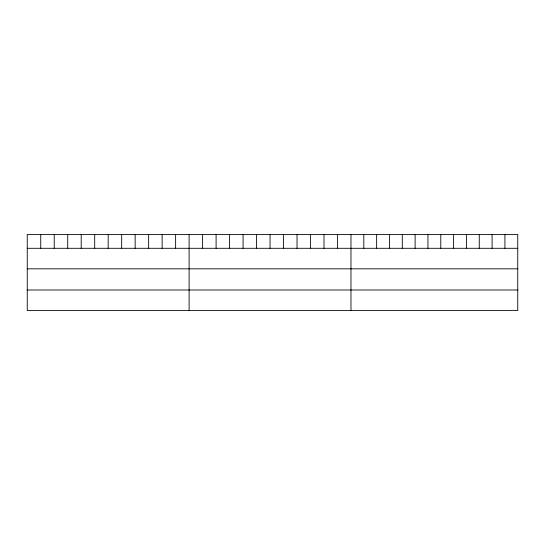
<?xml version="1.0" encoding="UTF-8"?>
<svg xmlns="http://www.w3.org/2000/svg" width="545" height="545" viewBox="0 0 545 545"><rect width="100%" height="100%" fill="white"/><g stroke="black" fill="none" stroke-linecap="round" stroke-linejoin="round"><path stroke-width="0.82" d="M517.75 268.835L517.75 234.459L27.25 234.459L27.25 310.541L517.75 310.541L517.75 268.835L27.25 268.835M27.25 248.295L517.75 248.295M27.25 290.001L517.75 290.001M504.922 234.459L504.922 248.295M492.094 234.459L492.094 248.295M479.266 234.459L479.266 248.295M466.438 234.459L466.438 248.295M453.61 234.459L453.61 248.295M440.782 234.459L440.782 248.295M427.948 234.459L427.948 248.295M415.12 234.459L415.12 248.295M402.292 234.459L402.292 248.295M389.464 234.459L389.464 248.295M376.636 234.459L376.636 248.295M363.808 234.459L363.808 248.295M350.98 234.459L350.98 310.541M337.491 234.459L337.491 248.295M324.002 234.459L324.002 248.295M310.514 234.459L310.514 248.295M297.025 234.459L297.025 248.295M283.536 234.459L283.536 248.295M270.048 234.459L270.048 248.295M256.559 234.459L256.559 248.295M243.07 234.459L243.07 248.295M229.581 234.459L229.581 248.295M216.093 234.459L216.093 248.295M202.604 234.459L202.604 248.295M189.115 234.459L189.115 310.541M175.626 234.459L175.626 248.295M162.138 234.459L162.138 248.295M148.649 234.459L148.649 248.295M135.16 234.459L135.16 248.295M121.671 234.459L121.671 248.295M108.183 234.459L108.183 248.295M94.694 234.459L94.694 248.295M81.205 234.459L81.205 248.295M67.716 234.459L67.716 248.295M54.227 234.459L54.227 248.295M40.739 234.459L40.739 248.295"/></g></svg>
